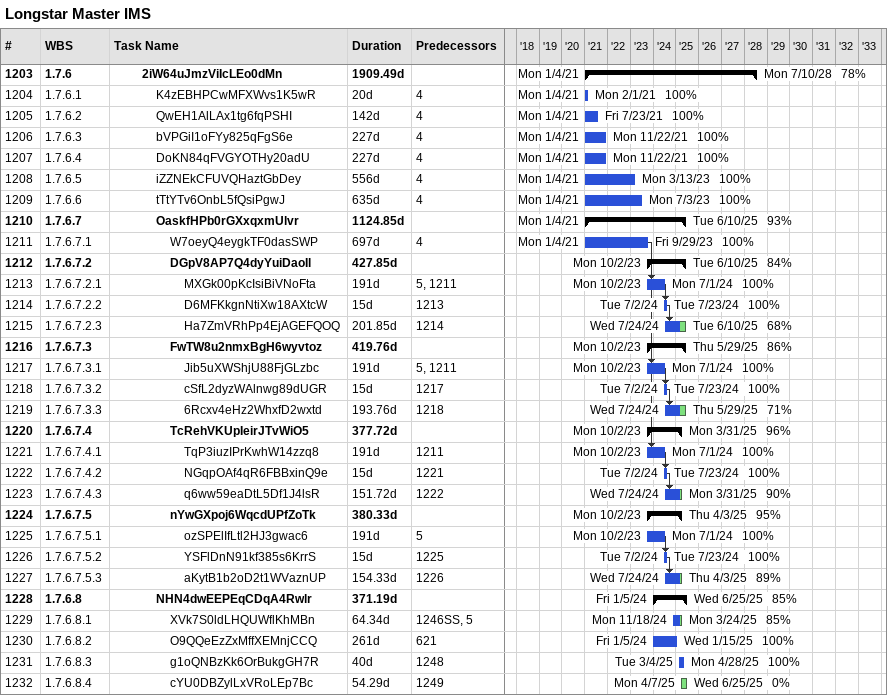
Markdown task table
Longstar Master IMS

| ID | WBS | Task | Duration | Start | Finish | Predecessors | % complete |
|---|---|---|---|---|---|---|---|
| 1203 | 1.7.6 | **2iW64uJmzViIcLEo0dMn** | 1909.49d | 2021-01-04 | 2028-07-10 |  | 78 |
| 1204 | 1.7.6.1 | K4zEBHPCwMFXWvs1K5wR | 20d | 2021-01-04 | 2021-02-01 | 4 | 100 |
| 1205 | 1.7.6.2 | QwEH1AlLAx1tg6fqPSHI | 142d | 2021-01-04 | 2021-07-23 | 4 | 100 |
| 1206 | 1.7.6.3 | bVPGiI1oFYy825qFgS6e | 227d | 2021-01-04 | 2021-11-22 | 4 | 100 |
| 1207 | 1.7.6.4 | DoKN84qFVGYOTHy20adU | 227d | 2021-01-04 | 2021-11-22 | 4 | 100 |
| 1208 | 1.7.6.5 | iZZNEkCFUVQHaztGbDey | 556d | 2021-01-04 | 2023-03-13 | 4 | 100 |
| 1209 | 1.7.6.6 | tTtYTv6OnbL5fQsiPgwJ | 635d | 2021-01-04 | 2023-07-03 | 4 | 100 |
| 1210 | 1.7.6.7 | **OaskfHPb0rGXxqxmUlvr** | 1124.85d | 2021-01-04 | 2025-06-10 |  | 93 |
| 1211 | 1.7.6.7.1 | W7oeyQ4eygkTF0dasSWP | 697d | 2021-01-04 | 2023-09-29 | 4 | 100 |
| 1212 | 1.7.6.7.2 | **DGpV8AP7Q4dyYuiDaoIl** | 427.85d | 2023-10-02 | 2025-06-10 |  | 84 |
| 1213 | 1.7.6.7.2.1 | MXGk00pKcIsiBiVNoFta | 191d | 2023-10-02 | 2024-07-01 | 5, 1211 | 100 |
| 1214 | 1.7.6.7.2.2 | D6MFKkgnNtiXw18AXtcW | 15d | 2024-07-02 | 2024-07-23 | 1213 | 100 |
| 1215 | 1.7.6.7.2.3 | Ha7ZmVRhPp4EjAGEFQOQ | 201.85d | 2024-07-24 | 2025-06-10 | 1214 | 68 |
| 1216 | 1.7.6.7.3 | **FwTW8u2nmxBgH6wyvtoz** | 419.76d | 2023-10-02 | 2025-05-29 |  | 86 |
| 1217 | 1.7.6.7.3.1 | Jib5uXWShjU88FjGLzbc | 191d | 2023-10-02 | 2024-07-01 | 5, 1211 | 100 |
| 1218 | 1.7.6.7.3.2 | cSfL2dyzWAlnwg89dUGR | 15d | 2024-07-02 | 2024-07-23 | 1217 | 100 |
| 1219 | 1.7.6.7.3.3 | 6Rcxv4eHz2WhxfD2wxtd | 193.76d | 2024-07-24 | 2025-05-29 | 1218 | 71 |
| 1220 | 1.7.6.7.4 | **TcRehVKUpIeirJTvWiO5** | 377.72d | 2023-10-02 | 2025-03-31 |  | 96 |
| 1221 | 1.7.6.7.4.1 | TqP3iuzIPrKwhW14zzq8 | 191d | 2023-10-02 | 2024-07-01 | 1211 | 100 |
| 1222 | 1.7.6.7.4.2 | NGqpOAf4qR6FBBxinQ9e | 15d | 2024-07-02 | 2024-07-23 | 1221 | 100 |
| 1223 | 1.7.6.7.4.3 | q6ww59eaDtL5Df1J4lsR | 151.72d | 2024-07-24 | 2025-03-31 | 1222 | 90 |
| 1224 | 1.7.6.7.5 | **nYwGXpoj6WqcdUPfZoTk** | 380.33d | 2023-10-02 | 2025-04-03 |  | 95 |
| 1225 | 1.7.6.7.5.1 | ozSPElIfLtl2HJ3gwac6 | 191d | 2023-10-02 | 2024-07-01 | 5 | 100 |
| 1226 | 1.7.6.7.5.2 | YSFlDnN91kf385s6KrrS | 15d | 2024-07-02 | 2024-07-23 | 1225 | 100 |
| 1227 | 1.7.6.7.5.3 | aKytB1b2oD2t1WVaznUP | 154.33d | 2024-07-24 | 2025-04-03 | 1226 | 89 |
| 1228 | 1.7.6.8 | **NHN4dwEEPEqCDqA4Rwlr** | 371.19d | 2024-01-05 | 2025-06-25 |  | 85 |
| 1229 | 1.7.6.8.1 | XVk7S0ldLHQUWflKhMBn | 64.34d | 2024-11-18 | 2025-03-24 | 1246SS, 5 | 85 |
| 1230 | 1.7.6.8.2 | O9QQeEzZxMffXEMnjCCQ | 261d | 2024-01-05 | 2025-01-15 | 621 | 100 |
| 1231 | 1.7.6.8.3 | g1oQNBzKk6OrBukgGH7R | 40d | 2025-03-04 | 2025-04-28 | 1248 | 100 |
| 1232 | 1.7.6.8.4 | cYU0DBZylLxVRoLEp7Bc | 54.29d | 2025-04-07 | 2025-06-25 | 1249 | 0 |
